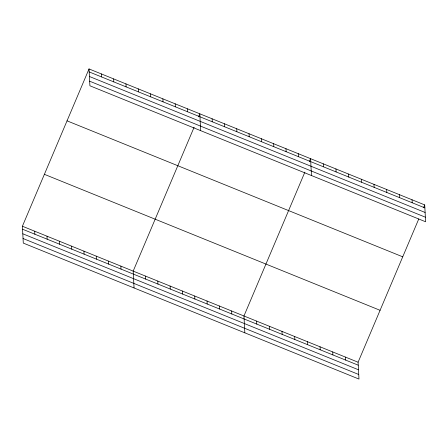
<?xml version="1.0" encoding="UTF-8"?>
<svg xmlns="http://www.w3.org/2000/svg" width="448" height="448" viewBox="0 0 448 448"><rect width="100%" height="100%" fill="white"/><g stroke="black" fill="none" stroke-linecap="round" stroke-linejoin="round"><path stroke-width="0.67" d="M418.768 218.954L358.092 362.214L358.977 379.07L23.285 243.09L22.4 226.234L89.023 68.93L424.715 204.91L425.6 221.766L89.908 85.786L89.023 68.93M194.113 127.238L133.179 271.107L134.064 287.963M198.509 116.855L199.802 113.803L200.687 130.659M304.892 172.11L243.958 315.98L244.838 332.836M309.288 161.728L310.582 158.676L311.466 175.532M423.685 207.351L424.715 204.91M89.18 71.915L424.872 207.894M89.421 76.49L425.113 212.47M89.667 81.206L425.359 217.185M67.038 120.842L402.73 256.822M44.386 174.322L380.078 310.302M22.4 226.234L358.092 362.214M22.557 229.219L358.249 365.198M22.798 233.8L358.49 369.779M23.044 238.515L358.736 374.494M412.037 199.774L412.194 202.759M399.353 194.634L399.51 197.618M386.669 189.498L386.826 192.483M373.99 184.363L374.147 187.348M361.306 179.222L361.463 182.207M348.628 174.087L348.785 177.072M335.944 168.952L336.101 171.937M345.408 357.078L345.565 360.063M323.266 163.811L323.417 166.796M332.73 351.943L332.886 354.928M320.046 346.802L320.202 349.787M298.273 153.692L298.43 156.677M307.367 341.667L307.524 344.652M285.964 148.702L286.121 151.687M294.683 336.532L294.84 339.517M273.655 143.718L273.812 146.703M281.999 331.391L282.156 334.376M261.346 138.734L261.503 141.719M269.321 326.256L269.478 329.241M249.038 133.745L249.194 136.73M256.637 321.121L256.794 324.106M236.729 128.761L236.886 131.746M224.42 123.777L224.577 126.762M231.65 310.996L231.806 313.981M212.111 118.787L212.268 121.772M219.341 306.012L219.498 308.997M207.032 301.022L207.189 304.007M187.494 108.819L187.65 111.804M194.723 296.038L194.88 299.023M175.185 103.83L175.342 106.814M182.414 291.054L182.571 294.039M162.876 98.846L163.033 101.83M170.106 286.065L170.262 289.05M150.567 93.862L150.724 96.846M157.797 281.081L157.954 284.066M138.258 88.872L138.415 91.857M145.488 276.097L145.645 279.082M125.95 83.888L126.106 86.873M113.641 78.904L113.798 81.889M120.87 266.123L121.027 269.108M101.332 73.914L101.489 76.899M108.562 261.139L108.718 264.124M96.253 256.15L96.41 259.134M83.944 251.166L84.101 254.15M71.635 246.182L71.792 249.166M59.326 241.192L59.483 244.177M47.018 236.208L47.174 239.193M34.709 231.224L34.866 234.209"/></g></svg>
